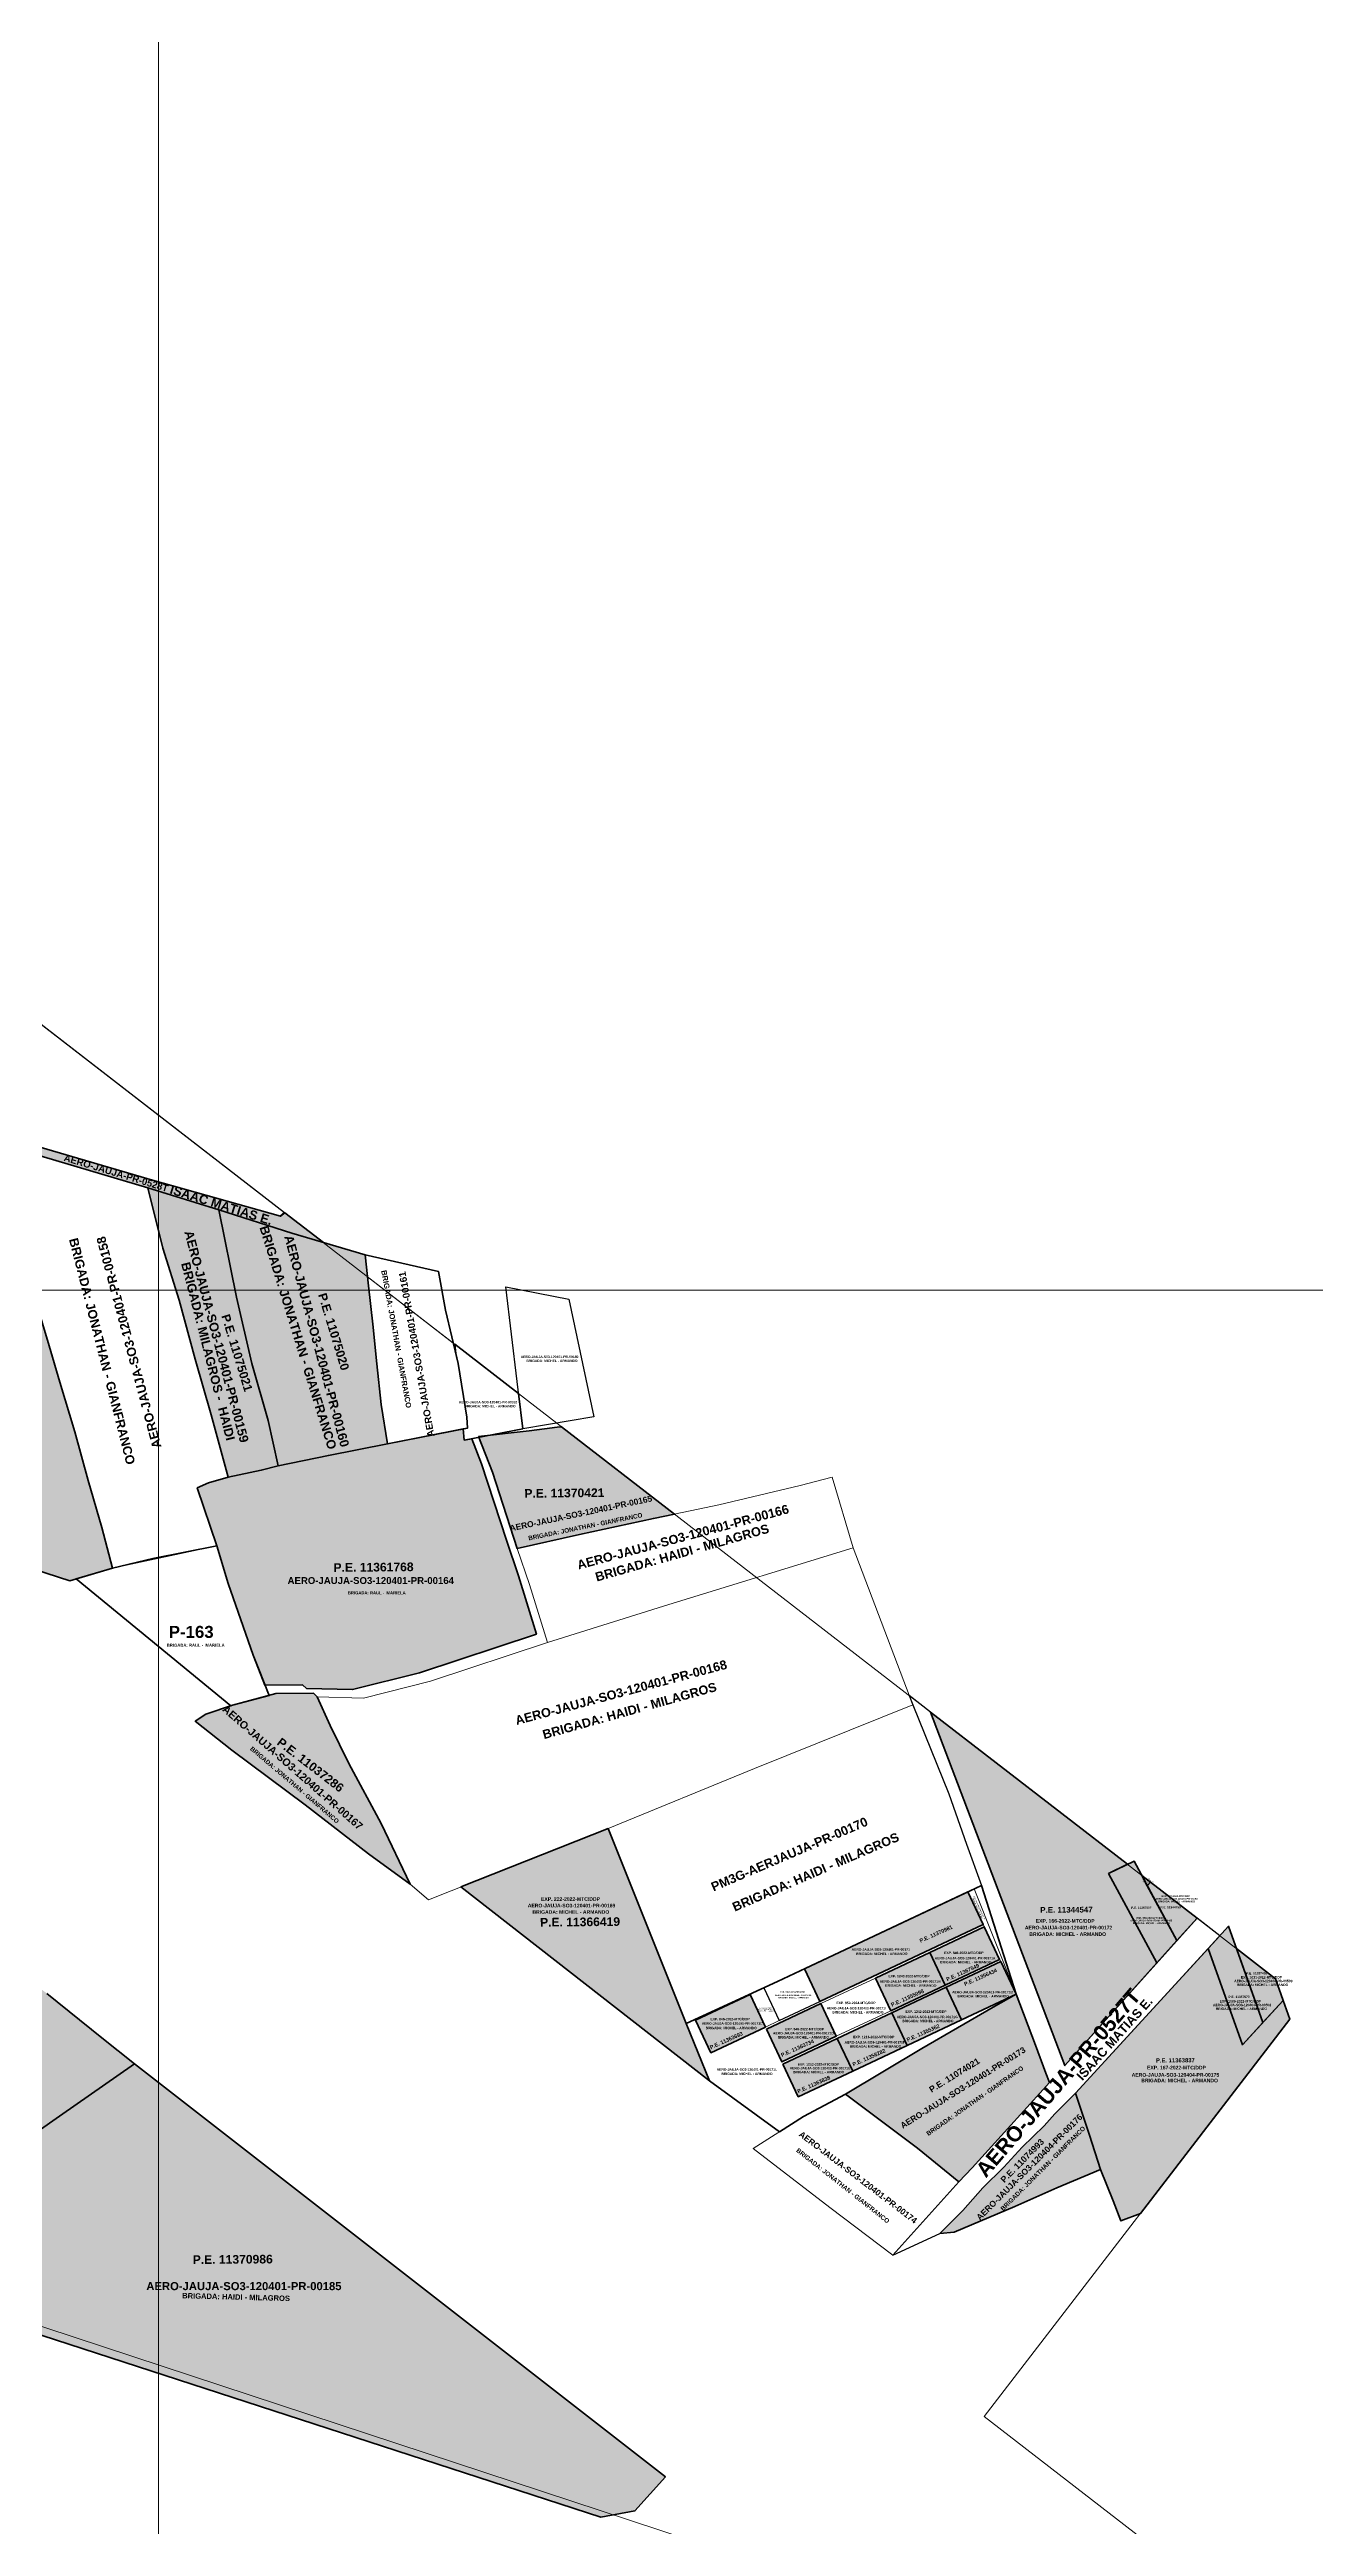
# Model space of a CAD drawing. Header units: metres. Extents: x 0 to 452779, y 0 to 8699072.
# Drawn here: x 449364 to 449785, y 8696389 to 8697212 of the extents above; entities that cross this region are included whole.
import ezdxf
from ezdxf.enums import TextEntityAlignment as Align

# ---------------------------------------------------------------- set-up
doc = ezdxf.new("R2010")
doc.units = ezdxf.units.M
doc.header["$MEASUREMENT"] = 0
for name, color, linetype, lineweight in [('CBC-INTEREST-JAUJA', 150, 'Continuous', 30), ('GRILLA', 8, 'Continuous', 0), ('MANZANAS', 2, 'Continuous', 5), ('PREDIOS INSCRITOS A FAVOR DEL MTC', 30, 'Continuous', 70)]:
    doc.layers.add(name, color=color, linetype=linetype, lineweight=lineweight)
for name, color, linetype in [('CODIGO', 7, 'Continuous'), ('COORD', 7, 'Continuous'), ('EXPEDIENTE', 150, 'Continuous'), ('PARA INGRESAR A SUNARP', 210, 'Continuous'), ('PARTIDA ELECTRONICA', 30, 'Continuous'), ('PERIMETRICO PMD', 5, 'Continuous'), ('PREDIO ADQUIRIDO ( CON RM)', 3, 'Continuous'), ('PREDIOS ADQUIRIDOS', 7, 'Continuous')]:
    doc.layers.add(name, color=color, linetype=linetype)
doc.layers.add('PREDIO DEFINIDO ( EN PROCESO)', color=7, linetype='Continuous', true_color=0xe0e000)
doc.styles.add('SANSSERIFBOLD', font='sasb____.pfb')
doc.styles.get("Standard").update_dxf_attribs({"font": 'arial.ttf'})
doc.dimstyles.get("Standard").update_dxf_attribs({"dimtxt": 0.18, "dimasz": 0.18, "dimexe": 0.18, "dimexo": 0.0625, "dimgap": 0.09, "dimtad": 0, "dimtih": 1, "dimtoh": 1, "dimdec": 4, "dimzin": 0, "dimdsep": 46, "dimtxsty": 'Standard', "dimcen": 0.09, "dimadec": 0, "dimazin": 0, "dimtfac": 1, "dimtdec": 4, "dimtofl": 0, "dimtmove": 0, "dimatfit": 3, "dimfxl": 1, "dimtolj": 1, "dimtzin": 0, "dimarcsym": 0})

# ---------------------------------------------------------------- blocks, each defined once
blk = doc.blocks.new('*D10')
at = {"layer": 'COORD', "color": 0, "lineweight": -2, "transparency": 16777216}
blk.add_line((449400, 8699071.75), (449400, 8698969.94), dxfattribs=at)
at = {"layer": 'Defpoints', "color": 0, "transparency": 16777216}
for p in [(449400, 8699071.81), (449400, 8699066.81), (0, 0)]:
    blk.add_point(p, dxfattribs=at)
at = {"layer": 'COORD', "color": 0, "transparency": 16777216, "insert": (449388.53, 8699018), "char_height": 21, "attachment_point": 5, "rotation": 90}
blk.add_mtext('\\A1;449400', dxfattribs=at)
blk = doc.blocks.new('*D12')
at = {"layer": 'COORD', "color": 0, "lineweight": -2, "transparency": 16777216}
blk.add_line((450100, 8699071.75), (450100, 8698969.94), dxfattribs=at)
at = {"layer": 'Defpoints', "color": 0, "transparency": 16777216}
for p in [(450100, 8699071.81), (450100, 8699066.81), (0, 0)]:
    blk.add_point(p, dxfattribs=at)
at = {"layer": 'COORD', "color": 0, "transparency": 16777216, "insert": (450088.53, 8699018), "char_height": 21, "attachment_point": 5, "rotation": 90}
blk.add_mtext('\\A1;450100', dxfattribs=at)
blk = doc.blocks.new('*D16')
at = {"layer": 'COORD', "color": 0, "lineweight": -2, "transparency": 16777216}
blk.add_line((450402.14, 8696800), (450284.84, 8696800), dxfattribs=at)
at = {"layer": 'Defpoints', "color": 0, "transparency": 16777216}
for p in [(450397.2, 8696800), (450402.2, 8696800), (0, 0)]:
    blk.add_point(p, dxfattribs=at)
at = {"layer": 'COORD', "color": 0, "transparency": 16777216, "insert": (450340.64, 8696811.47), "char_height": 21, "attachment_point": 5}
blk.add_mtext('\\A1;8696800', dxfattribs=at)
blk = doc.blocks.new('*D18')
at = {"layer": 'COORD', "color": 0, "lineweight": -2, "transparency": 16777216}
blk.add_line((450402.14, 8697500), (450284.84, 8697500), dxfattribs=at)
at = {"layer": 'Defpoints', "color": 0, "transparency": 16777216}
for p in [(450397.2, 8697500), (450402.2, 8697500), (0, 0)]:
    blk.add_point(p, dxfattribs=at)
at = {"layer": 'COORD', "color": 0, "transparency": 16777216, "insert": (450340.64, 8697511.47), "char_height": 21, "attachment_point": 5}
blk.add_mtext('\\A1;8697500', dxfattribs=at)
blk = doc.blocks.new('*D20')
at = {"layer": 'COORD', "color": 0, "lineweight": -2, "transparency": 16777216}
blk.add_line((450402.14, 8698200), (450284.84, 8698200), dxfattribs=at)
at = {"layer": 'Defpoints', "color": 0, "transparency": 16777216}
for p in [(450397.2, 8698200), (450402.2, 8698200), (0, 0)]:
    blk.add_point(p, dxfattribs=at)
at = {"layer": 'COORD', "color": 0, "transparency": 16777216, "insert": (450340.64, 8698211.47), "char_height": 21, "attachment_point": 5}
blk.add_mtext('\\A1;8698200', dxfattribs=at)
blk = doc.blocks.new('*D22')
at = {"layer": 'COORD', "color": 0, "lineweight": -2, "transparency": 16777216}
blk.add_line((450402.14, 8698900), (450284.84, 8698900), dxfattribs=at)
at = {"layer": 'Defpoints', "color": 0, "transparency": 16777216}
for p in [(450397.2, 8698900), (450402.2, 8698900), (0, 0)]:
    blk.add_point(p, dxfattribs=at)
at = {"layer": 'COORD', "color": 0, "transparency": 16777216, "insert": (450340.64, 8698911.47), "char_height": 21, "attachment_point": 5}
blk.add_mtext('\\A1;8698900', dxfattribs=at)

msp = doc.modelspace()

# ---------------------------------------------------------------- hatches: boundary and pattern name
at = {"layer": 'PREDIOS INSCRITOS A FAVOR DEL MTC', "transparency": 33554559}
h = msp.add_hatch(color=256, dxfattribs=at)
h.dxf.hatch_style = 1
h.paths.add_polyline_path([(449452.77, 8696664.86), (449456.99, 8696655.32), (449463.26, 8696642.74), (449473.98, 8696622.76), (449483.63, 8696602.63), (449469.76, 8696612.77), (449448.77, 8696628.97), (449424.34, 8696647.21), (449412.19, 8696656.76), (449415.68, 8696659.14), (449424.63, 8696662.12), (449439.01, 8696665.98), (449451.53, 8696666.07)])
h.paths.add_polyline_path([(449237.76, 8696799.19), (449230.66, 8696796.66), (449211.87, 8696810.67), (449204.79, 8696816.04), (449199.26, 8696820.45), (449201.15, 8696849.18), (449202.47, 8696881.84), (449202.55, 8696889.99), (449216.44, 8696885.97), (449245.18, 8696877.79), (449245.54, 8696849.25), (449246.06, 8696818.45), (449246, 8696801.71)])
h.paths.add_polyline_path([(449342.01, 8696850.24), (449344.62, 8696842.23), (449348.91, 8696828.3), (449355.18, 8696810.73), (449359.2, 8696796.38), (449363.7, 8696781.55), (449367.24, 8696769.38), (449372.15, 8696752.91), (449376.65, 8696736.78), (449381.15, 8696721.13), (449384.7, 8696707.59), (449370.53, 8696703.43), (449338.27, 8696713.86), (449334.08, 8696732.83), (449328.47, 8696752.82), (449324.75, 8696764.73), (449323.32, 8696771.55), (449318.41, 8696788.14), (449313.75, 8696803.62), (449308.92, 8696817.74), (449305.2, 8696834.09), (449299.3, 8696854.79), (449296.69, 8696863.6)])
h.paths.add_polyline_path([(449396.43, 8696833.97), (449419.99, 8696826.67), (449425.88, 8696797.69), (449430.97, 8696775.62), (449436.47, 8696756.72), (449439.73, 8696741.6), (449434.13, 8696740.17), (449423.15, 8696737.9), (449417.45, 8696758.55), (449412.15, 8696777.05), (449406.85, 8696796.68), (449401.45, 8696813.97)])
h.paths.add_polyline_path([(449430.97, 8696775.62), (449425.88, 8696797.69), (449419.99, 8696826.67), (449444.25, 8696818.89), (449468.66, 8696811.76), (449469.76, 8696801.49), (449471.22, 8696788.67), (449472.57, 8696775.58), (449474.03, 8696762), (449476.11, 8696748.97), (449456.44, 8696745.08), (449439.73, 8696741.6), (449436.47, 8696756.72)])
h = msp.add_hatch(color=256, dxfattribs=at)
h.dxf.hatch_style = 1
h.paths.add_polyline_path([(449296.07, 8696866.35), (449293.15, 8696864.61), (449296.69, 8696863.59), (449296.69, 8696863.6), (449342.01, 8696850.24), (449361.8, 8696844.35), (449396.43, 8696833.97), (449419.99, 8696826.67), (449444.25, 8696818.89), (449454.77, 8696815.82), (449441.95, 8696825.73), (449440.52, 8696824.56), (449397.97, 8696836.49), (449315.6, 8696860.71)])
h = msp.add_hatch(color=256, dxfattribs=at)
h.dxf.hatch_style = 1
h.paths.add_polyline_path([(449412.86, 8696734.32), (449416.63, 8696735.96), (449423.15, 8696737.9), (449434.13, 8696740.17), (449439.73, 8696741.6), (449456.44, 8696745.08), (449476.11, 8696748.97), (449501.24, 8696753.9), (449501.61, 8696750.17), (449504.08, 8696750.65), (449507.34, 8696742.32), (449515.59, 8696716.98), (449519.64, 8696705.05), (449525.59, 8696685.72), (449486.78, 8696672.86), (449464.5, 8696667.28), (449449.13, 8696667.67), (449447.89, 8696668.88), (449435.37, 8696668.79), (449431.46, 8696678.76), (449423.1, 8696702.56), (449419.38, 8696715.1)])
h = msp.add_hatch(color=256, dxfattribs=at)
h.dxf.hatch_style = 1
h.paths.add_polyline_path([(449533.93, 8696754.64), (449532.53, 8696754.47), (449528.33, 8696753.95), (449523.2, 8696753.22), (449506.35, 8696751.37), (449510.98, 8696739.51), (449519.23, 8696714.17), (449539.86, 8696718.82), (449564.45, 8696724.16), (449571.46, 8696725.63)])
h = msp.add_hatch(color=256, dxfattribs=at)
h.dxf.hatch_style = 1
h.paths.add_polyline_path([(449656.61, 8696659.82), (449722.03, 8696609.26), (449715.76, 8696606.17), (449731.82, 8696576.5), (449701.24, 8696542.39)])
h.paths.add_polyline_path([(449715.76, 8696606.17), (449724.21, 8696610.33), (449738.49, 8696583.95), (449731.82, 8696576.5)])
h.paths.add_polyline_path([(449726.78, 8696605.59), (449729.69, 8696603.34), (449728.63, 8696602.16)], flags=16)
h.paths.add_polyline_path([(449729.69, 8696603.34), (449728.63, 8696602.16), (449738.49, 8696583.95), (449745.16, 8696591.39)])
h.paths.add_polyline_path([(449748.86, 8696581.28), (449755.62, 8696588.65), (449767.01, 8696556.68), (449760.24, 8696549.31)])
h.paths.add_polyline_path([(449771.2, 8696571.26), (449758.25, 8696581.26), (449767.01, 8696556.68), (449773.77, 8696564.05)])
h.paths.add_polyline_path([(449625.59, 8696551.38), (449643.69, 8696559.89), (449648.8, 8696549.03), (449630.7, 8696540.52)])
h.paths.add_polyline_path([(449643.69, 8696559.89), (449661.79, 8696568.4), (449666.9, 8696557.55), (449648.8, 8696549.03)])
h.paths.add_polyline_path([(449638.24, 8696571.48), (449656.34, 8696579.99), (449661.45, 8696569.13), (449643.35, 8696560.62)])
h.paths.add_polyline_path([(449661.79, 8696568.4), (449679.89, 8696576.92), (449684.99, 8696566.06), (449666.9, 8696557.55)], flags=17)
h = msp.add_hatch(color=256, dxfattribs=at)
h.dxf.hatch_style = 1
h.paths.add_polyline_path([(449222.53, 8696497.76), (449205.24, 8696504.63), (449194.72, 8696510.14), (449190.3, 8696512.66), (449197.96, 8696519.76), (449209.57, 8696528.24), (449222.75, 8696538.02), (449234.27, 8696548.08), (449243.68, 8696553.34), (449254.73, 8696559.63), (449271.06, 8696568.71), (449284.74, 8696575.02), (449296.55, 8696581.83), (449312.88, 8696591.7), (449322.78, 8696597.12), (449338.59, 8696585.15), (449349.59, 8696576.37), (449362.92, 8696566.34), (449381.14, 8696551.65), (449391.99, 8696542.95), (449367.03, 8696525.53), (449344.74, 8696510.01), (449328.54, 8696499.26), (449309.05, 8696485.83), (449290.66, 8696473.24), (449279.15, 8696476.6), (449266.35, 8696481.19), (449254.15, 8696486.23), (449240.97, 8696491.42)])
h.paths.add_polyline_path([(449322.78, 8696597.12), (449312.88, 8696591.7), (449296.55, 8696581.83), (449284.74, 8696575.02), (449271.06, 8696568.71), (449254.25, 8696598.5), (449241.46, 8696620.51), (449228.38, 8696640.94), (449239.59, 8696643.5), (449258.1, 8696648.33), (449274.57, 8696635.44), (449294.57, 8696620.13), (449315.34, 8696603.73)])
h = msp.add_hatch(color=256, dxfattribs=at)
h.dxf.hatch_style = 1
h.paths.add_polyline_path([(449500.49, 8696601.72), (449549.48, 8696621.11), (449575.4, 8696556.32), (449583.13, 8696537.31)])
h = msp.add_hatch(color=256, dxfattribs=at)
h.dxf.hatch_style = 1
h.paths.add_polyline_path([(449614.7, 8696574.55), (449668.99, 8696600.08), (449674.1, 8696589.22), (449619.8, 8696563.69)])
h = msp.add_hatch(color=256, dxfattribs=at)
h.dxf.hatch_style = 1
h.paths.add_polyline_path([(449656.34, 8696579.99), (449674.44, 8696588.5), (449679.55, 8696577.64), (449661.45, 8696569.13)])
h = msp.add_hatch(color=256, dxfattribs=at)
h.dxf.hatch_style = 1
h.paths.add_polyline_path([(449748.86, 8696581.28), (449760.24, 8696549.31), (449773.77, 8696564.05), (449775.99, 8696557.79), (449726.32, 8696493.27), (449719.82, 8696490.78), (449717.28, 8696497.44), (449713.11, 8696507.81), (449709.42, 8696519.31), (449704.76, 8696533.21)])
h = msp.add_hatch(color=256, dxfattribs=at)
h.dxf.hatch_style = 1
h.paths.add_polyline_path([(449578.5, 8696557.53), (449596.6, 8696566.04), (449601.71, 8696555.18), (449583.61, 8696546.67)])
h = msp.add_hatch(color=256, dxfattribs=at)
h.dxf.hatch_style = 1
h.paths.add_polyline_path([(449652.29, 8696515), (449628.27, 8696532.89), (449628.32, 8696532.92), (449653.71, 8696548.02), (449677.34, 8696561.74), (449684.99, 8696566.06), (449691.47, 8696549.13), (449694.94, 8696539.92), (449696.15, 8696536.78), (449670.46, 8696508.46), (449665.96, 8696503.75)])
h = msp.add_hatch(color=256, dxfattribs=at)
h.dxf.hatch_style = 1
h.paths.add_polyline_path([(449602.05, 8696554.45), (449620.14, 8696562.97), (449625.25, 8696552.11), (449607.15, 8696543.6)])
h = msp.add_hatch(color=256, dxfattribs=at)
h.dxf.hatch_style = 1
h.paths.add_polyline_path([(449607.49, 8696542.87), (449625.59, 8696551.38), (449630.7, 8696540.52), (449612.6, 8696532.01)])
h = msp.add_hatch(color=256, dxfattribs=at)
h.dxf.hatch_style = 1
h.paths.add_polyline_path([(449391.99, 8696542.95), (449568.48, 8696405.71), (449558.35, 8696394.44), (449546.98, 8696392.32), (449293.03, 8696474.87), (449309.05, 8696485.83), (449328.54, 8696499.26), (449344.74, 8696510.01), (449367.03, 8696525.53)])
h = msp.add_hatch(color=256, dxfattribs=at)
h.dxf.hatch_style = 1
h.paths.add_polyline_path([(449659.67, 8696486.63), (449667.35, 8696494.29), (449673.98, 8696501.81), (449680.92, 8696508.67), (449686.98, 8696515.23), (449694.33, 8696522.4), (449697.88, 8696526.37), (449704.76, 8696533.21), (449709.42, 8696519.31), (449713.11, 8696507.81), (449698.58, 8696501.82), (449684.55, 8696495.62), (449664.39, 8696487.04)])

# ---------------------------------------------------------------- linework, layer by layer
at = {"layer": 'CBC-INTEREST-JAUJA', "color": 150}
msp.add_lwpolyline([(449649.53, 8696665.29), (449650.68, 8696662.26), (449662.69, 8696632.65), (449668.52, 8696615.95), (449673.5, 8696602.21), (449684.99, 8696566.06), (449684.99, 8696566.06), (449691.47, 8696549.13), (449694.94, 8696539.92), (449696.15, 8696536.78), (449670.46, 8696508.46), (449665.96, 8696503.75), (449644.1, 8696479.39), (449659.67, 8696486.63), (449667.35, 8696494.29), (449673.98, 8696501.81), (449680.92, 8696508.67), (449686.98, 8696515.23), (449694.33, 8696522.4), (449697.88, 8696526.37), (449704.76, 8696533.21), (449704.76, 8696533.21), (449752.75, 8696585.52), (449745.16, 8696591.39), (449701.24, 8696542.39), (449656.61, 8696659.82)], close=True, dxfattribs=at)
at = {"layer": 'GRILLA'}
for p, q in [((449400, 8695777.51), (449400, 8699071.81)), ((446402.31, 8696800), (450402.2, 8696800))]:
    msp.add_line(p, q, dxfattribs=at)
at = {"layer": 'MANZANAS', "color": 1}
msp.add_lwpolyline([(449339.8, 8696904.67), (449328.6, 8696898.23), (449290.6, 8696877.23), (449258.6, 8696886.23), (449247.49, 8696889.51), (449243.46, 8696881.25), (449277.19, 8696871.82), (449315.55, 8696860.74), (449397.91, 8696836.52), (449440.47, 8696824.59), (449441.9, 8696825.76)], close=True, dxfattribs=at)
at = {"layer": 'PARA INGRESAR A SUNARP', "lineweight": 35}
for points in [[(449471.22, 8696788.67), (449469.76, 8696801.49), (449468.66, 8696811.76), (449493.06, 8696806.19), (449495.42, 8696793.31), (449499.55, 8696775.6), (449502.45, 8696757.81), (449502.71, 8696754.18), (449476.11, 8696748.97), (449474.03, 8696762), (449472.57, 8696775.58)], [(449498.45, 8696782.06), (449519.65, 8696765.67), (449521.04, 8696753.95), (449501.61, 8696750.17), (449501.24, 8696753.9), (449502.71, 8696754.18), (449502.45, 8696757.81), (449499.55, 8696775.6), (449498.76, 8696778.99)], [(449423.1, 8696702.56), (449419.38, 8696715.1), (449398.12, 8696710.8), (449384.7, 8696707.59), (449372.62, 8696704.05), (449424.01, 8696661.92), (449424.63, 8696662.12), (449436.71, 8696665.36), (449433.41, 8696673.78), (449431.46, 8696678.76)], [(449614.4, 8696525.5), (449606.4, 8696520.43), (449583.13, 8696537.31), (449575.4, 8696556.32), (449575.4, 8696556.32), (449605.75, 8696570.35), (449673.5, 8696602.21), (449684.99, 8696566.06), (449677.34, 8696561.74), (449653.71, 8696548.02), (449628.32, 8696532.92), (449628.27, 8696532.89)]]:
    msp.add_lwpolyline(points, close=True, dxfattribs=at)
at = {"layer": 'PERIMETRICO PMD', "color": 5, "linetype": 'Continuous', "lineweight": 20, "ltscale": 20}
msp.add_lwpolyline([(446623.18, 8698528.1), (446620.36, 8698536.51), (446610.4, 8698557.69), (446651.66, 8698611.07), (446576.59, 8698669.1), (446689.93, 8698815.74), (446740.57, 8698776.6), (446806.82, 8698862.32), (449771.2, 8696571.26), (449775.99, 8696557.79), (449674.35, 8696425.76), (449839.54, 8696298.09), (449196.34, 8696510.01), (448340.95, 8697171.27), (448216.44, 8697007.84), (447797.34, 8697331.75), (447784.54, 8697358.86), (447883.43, 8697486.8), (447076.22, 8698110.71), (446956.09, 8698218.6), (446730.51, 8698426.22), (446623.18, 8698528.1)], dxfattribs=at)
at = {"layer": 'PREDIO ADQUIRIDO ( CON RM)', "color": 177, "lineweight": 20, "true_color": 0x293189}
for points in [[(449396.43, 8696833.97), (449401.45, 8696813.97), (449406.85, 8696796.68), (449412.15, 8696777.05), (449417.45, 8696758.55), (449423.15, 8696737.9), (449416.63, 8696735.96), (449412.86, 8696734.32), (449419.38, 8696715.1), (449398.12, 8696710.8), (449384.7, 8696707.59), (449381.15, 8696721.13), (449376.65, 8696736.78), (449372.15, 8696752.91), (449367.24, 8696769.38), (449363.7, 8696781.55), (449359.2, 8696796.38), (449355.18, 8696810.73), (449348.91, 8696828.3), (449344.62, 8696842.23), (449342.01, 8696850.24), (449361.8, 8696844.35)], [(449396.43, 8696833.97), (449401.45, 8696813.97), (449406.85, 8696796.68), (449412.15, 8696777.05), (449417.45, 8696758.55), (449423.15, 8696737.9), (449416.63, 8696735.96), (449412.86, 8696734.32), (449419.38, 8696715.1), (449398.12, 8696710.8), (449384.7, 8696707.59), (449381.15, 8696721.13), (449376.65, 8696736.78), (449372.15, 8696752.91), (449367.24, 8696769.38), (449363.7, 8696781.55), (449359.2, 8696796.38), (449355.18, 8696810.73), (449348.91, 8696828.3), (449344.62, 8696842.23), (449342.01, 8696850.24), (449361.8, 8696844.35)], [(449396.43, 8696833.97), (449401.45, 8696813.97), (449406.85, 8696796.68), (449412.15, 8696777.05), (449417.45, 8696758.55), (449423.15, 8696737.9), (449416.63, 8696735.96), (449412.86, 8696734.32), (449419.38, 8696715.1), (449384.7, 8696707.59), (449381.15, 8696721.13), (449376.65, 8696736.78), (449372.15, 8696752.91), (449367.24, 8696769.38), (449363.7, 8696781.55), (449359.2, 8696796.38), (449355.18, 8696810.73), (449348.91, 8696828.3), (449344.62, 8696842.23), (449342.01, 8696850.24), (449361.8, 8696844.35)], [(449430.97, 8696775.62), (449425.88, 8696797.69), (449419.99, 8696826.67), (449444.25, 8696818.89), (449468.66, 8696811.76), (449469.76, 8696801.49), (449471.22, 8696788.67), (449472.57, 8696775.58), (449474.03, 8696762), (449476.11, 8696748.97), (449456.44, 8696745.08), (449439.73, 8696741.6), (449436.47, 8696756.72)], [(449430.97, 8696775.62), (449425.88, 8696797.69), (449419.99, 8696826.67), (449444.25, 8696818.89), (449468.66, 8696811.76), (449469.76, 8696801.49), (449471.22, 8696788.67), (449472.57, 8696775.58), (449474.03, 8696762), (449476.11, 8696748.97), (449456.44, 8696745.08), (449439.73, 8696741.6), (449436.47, 8696756.72)], [(449471.22, 8696788.67), (449469.76, 8696801.49), (449468.66, 8696811.76), (449493.06, 8696806.19), (449495.42, 8696793.31), (449499.55, 8696775.6), (449502.45, 8696757.81), (449502.71, 8696754.18), (449476.11, 8696748.97), (449474.03, 8696762), (449472.57, 8696775.58)], [(449499.55, 8696775.6), (449497.95, 8696782.44), (449469.44, 8696804.48), (449469.76, 8696801.49), (449471.22, 8696788.67), (449472.57, 8696775.58), (449474.03, 8696762), (449476.11, 8696748.97), (449502.71, 8696754.18), (449502.45, 8696757.81)], [(449529.23, 8696682.91), (449523.28, 8696702.24), (449519.23, 8696714.17), (449539.86, 8696718.82), (449564.45, 8696724.16), (449586.24, 8696728.73), (449613.3, 8696735.12), (449623.89, 8696737.85), (449630.83, 8696714.36), (449569.56, 8696695.6)], [(449529.23, 8696682.91), (449523.28, 8696702.24), (449519.23, 8696714.17), (449539.86, 8696718.82), (449564.45, 8696724.16), (449586.24, 8696728.73), (449613.3, 8696735.12), (449623.89, 8696737.85), (449630.83, 8696714.36), (449569.56, 8696695.6)], [(449463.26, 8696642.74), (449456.99, 8696655.32), (449452.77, 8696664.86), (449468.14, 8696664.47), (449490.42, 8696670.05), (449529.23, 8696682.91), (449569.56, 8696695.6), (449630.83, 8696714.36), (449650.68, 8696662.26), (449598.08, 8696641.1), (449549.48, 8696621.11), (449489.74, 8696597.46), (449483.63, 8696602.63), (449473.98, 8696622.76)], [(449549.48, 8696621.11), (449598.08, 8696641.1), (449650.68, 8696662.26), (449662.69, 8696632.65), (449668.52, 8696615.95), (449673.5, 8696602.21), (449605.75, 8696570.35), (449575.4, 8696556.32)], [(449596.6, 8696566.04), (449601.12, 8696568.17), (449606.23, 8696557.31), (449601.71, 8696555.18)], [(449652.29, 8696515), (449628.27, 8696532.89), (449628.32, 8696532.92), (449653.71, 8696548.02), (449677.34, 8696561.74), (449684.99, 8696566.06), (449691.47, 8696549.13), (449694.94, 8696539.92), (449696.15, 8696536.78), (449670.46, 8696508.46), (449665.96, 8696503.75)], [(449652.29, 8696515), (449628.27, 8696532.89), (449628.32, 8696532.92), (449653.71, 8696548.02), (449677.34, 8696561.74), (449684.99, 8696566.06), (449691.47, 8696549.13), (449694.94, 8696539.92), (449696.15, 8696536.78), (449670.46, 8696508.46), (449665.96, 8696503.75)], [(449597.65, 8696514.88), (449614.4, 8696525.5), (449628.27, 8696532.89), (449652.29, 8696515), (449665.96, 8696503.75), (449644.1, 8696479.39), (449623.15, 8696495.2)], [(449597.65, 8696514.88), (449614.4, 8696525.5), (449628.27, 8696532.89), (449652.29, 8696515), (449665.96, 8696503.75), (449644.1, 8696479.39), (449623.15, 8696495.2)]]:
    msp.add_lwpolyline(points, close=True, dxfattribs=at)
at = {"layer": 'PREDIO ADQUIRIDO ( CON RM)', "color": 177, "lineweight": 0, "true_color": 0x293189}
msp.add_lwpolyline([(449620.14, 8696562.97), (449638.24, 8696571.48), (449643.35, 8696560.62), (449625.25, 8696552.11)], close=True, dxfattribs=at)
at = {"layer": 'PREDIO DEFINIDO ( EN PROCESO)', "color": 177, "true_color": 0x293189}
for points in [[(449515.44, 8696801.1), (449536.41, 8696796.96), (449544.7, 8696757.96), (449521.04, 8696753.95)], [(449606.23, 8696557.31), (449619.8, 8696563.69), (449614.7, 8696574.55), (449601.12, 8696568.17)]]:
    msp.add_lwpolyline(points, close=True, dxfattribs=at)
at = {"layer": 'PREDIO DEFINIDO ( EN PROCESO)', "color": 177, "lineweight": 0, "true_color": 0x293189}
msp.add_lwpolyline([(449668.99, 8696600.09), (449671.05, 8696601.06), (449684.99, 8696566.06)], close=True, dxfattribs=at)
at = {"layer": 'PREDIOS ADQUIRIDOS', "color": 7}
msp.add_lwpolyline([(449278.64, 8696951.94), (449441.9, 8696825.76), (449440.47, 8696824.59), (449397.91, 8696836.52), (449315.55, 8696860.74), (449277.19, 8696871.82), (449243.46, 8696881.25), (449247.43, 8696889.39), (449256.03, 8696907.24), (449266.67, 8696928.32), (449276.23, 8696948.05)], close=True, dxfattribs=at)
at = {"layer": 'PREDIOS INSCRITOS A FAVOR DEL MTC', "lineweight": 60}
for points in [[(449296.07, 8696866.35), (449293.15, 8696864.61), (449296.69, 8696863.59), (449296.69, 8696863.6), (449342.01, 8696850.24), (449361.8, 8696844.35), (449396.43, 8696833.97), (449419.99, 8696826.67), (449444.25, 8696818.89), (449454.77, 8696815.82), (449441.95, 8696825.73), (449440.52, 8696824.56), (449397.97, 8696836.49), (449315.6, 8696860.71), (449296.07, 8696866.35)], [(449342.01, 8696850.24), (449344.62, 8696842.23), (449348.91, 8696828.3), (449355.18, 8696810.73), (449359.2, 8696796.38), (449363.7, 8696781.55), (449367.24, 8696769.38), (449372.15, 8696752.91), (449376.65, 8696736.78), (449381.15, 8696721.13), (449384.7, 8696707.59), (449370.53, 8696703.43), (449338.27, 8696713.86), (449334.08, 8696732.83), (449328.47, 8696752.82), (449324.75, 8696764.73), (449323.32, 8696771.55), (449318.41, 8696788.14), (449313.75, 8696803.62), (449308.92, 8696817.74), (449305.2, 8696834.09), (449299.3, 8696854.79), (449296.69, 8696863.6)], [(449396.43, 8696833.97), (449419.99, 8696826.67), (449425.88, 8696797.69), (449430.97, 8696775.62), (449436.47, 8696756.72), (449439.73, 8696741.6), (449434.13, 8696740.17), (449423.15, 8696737.9), (449417.45, 8696758.55), (449412.15, 8696777.05), (449406.85, 8696796.68), (449401.45, 8696813.97)], [(449430.97, 8696775.62), (449425.88, 8696797.69), (449419.99, 8696826.67), (449444.25, 8696818.89), (449468.66, 8696811.76), (449469.76, 8696801.49), (449471.22, 8696788.67), (449472.57, 8696775.58), (449474.03, 8696762), (449476.11, 8696748.97), (449456.44, 8696745.08), (449439.73, 8696741.6), (449436.47, 8696756.72)], [(449412.86, 8696734.32), (449416.63, 8696735.96), (449423.15, 8696737.9), (449434.13, 8696740.17), (449439.73, 8696741.6), (449456.44, 8696745.08), (449476.11, 8696748.97), (449501.24, 8696753.9), (449501.61, 8696750.17), (449504.08, 8696750.65), (449507.34, 8696742.32), (449515.59, 8696716.98), (449519.64, 8696705.05), (449525.59, 8696685.72), (449486.78, 8696672.86), (449464.5, 8696667.28), (449449.13, 8696667.67), (449447.89, 8696668.88), (449435.37, 8696668.79), (449431.46, 8696678.76), (449423.1, 8696702.56), (449419.38, 8696715.1)], [(449533.93, 8696754.64), (449532.53, 8696754.47), (449528.33, 8696753.95), (449523.2, 8696753.22), (449506.35, 8696751.37), (449510.98, 8696739.51), (449519.23, 8696714.17), (449539.86, 8696718.82), (449564.45, 8696724.16), (449571.46, 8696725.63)], [(449452.77, 8696664.86), (449456.99, 8696655.32), (449463.26, 8696642.74), (449473.98, 8696622.76), (449483.63, 8696602.63), (449469.76, 8696612.77), (449448.77, 8696628.97), (449424.34, 8696647.21), (449412.19, 8696656.76), (449415.68, 8696659.14), (449424.63, 8696662.12), (449439.01, 8696665.98), (449451.53, 8696666.07)], [(449656.61, 8696659.82), (449722.03, 8696609.26), (449715.76, 8696606.17), (449731.82, 8696576.5), (449701.24, 8696542.39)], [(449500.49, 8696601.72), (449549.48, 8696621.11), (449575.4, 8696556.32), (449583.13, 8696537.31)], [(449715.76, 8696606.17), (449724.21, 8696610.33), (449738.49, 8696583.95), (449731.82, 8696576.5)], [(449726.78, 8696605.59), (449729.69, 8696603.34), (449728.63, 8696602.16)], [(449614.7, 8696574.55), (449668.99, 8696600.08), (449674.1, 8696589.22), (449619.8, 8696563.69)], [(449729.69, 8696603.34), (449728.63, 8696602.16), (449738.49, 8696583.95), (449745.16, 8696591.39)], [(449656.34, 8696579.99), (449674.44, 8696588.5), (449679.55, 8696577.64), (449661.45, 8696569.13)], [(449748.86, 8696581.28), (449755.62, 8696588.65), (449767.01, 8696556.68), (449760.24, 8696549.31)], [(449638.24, 8696571.48), (449656.34, 8696579.99), (449661.45, 8696569.13), (449643.35, 8696560.62)], [(449748.86, 8696581.28), (449760.24, 8696549.31), (449773.77, 8696564.05), (449775.99, 8696557.79), (449726.32, 8696493.27), (449719.82, 8696490.78), (449717.28, 8696497.44), (449713.11, 8696507.81), (449709.42, 8696519.31), (449704.76, 8696533.21)], [(449771.2, 8696571.26), (449758.25, 8696581.26), (449767.01, 8696556.68), (449773.77, 8696564.05)], [(449661.79, 8696568.4), (449679.89, 8696576.92), (449684.99, 8696566.06), (449666.9, 8696557.55)], [(449578.5, 8696557.53), (449596.6, 8696566.04), (449601.71, 8696555.18), (449583.61, 8696546.67)], [(449652.29, 8696515), (449628.27, 8696532.89), (449628.32, 8696532.92), (449653.71, 8696548.02), (449677.34, 8696561.74), (449684.99, 8696566.06), (449691.47, 8696549.13), (449694.94, 8696539.92), (449696.15, 8696536.78), (449670.46, 8696508.46), (449665.96, 8696503.75)], [(449643.69, 8696559.89), (449661.79, 8696568.4), (449666.9, 8696557.55), (449648.8, 8696549.03)], [(449602.05, 8696554.45), (449620.14, 8696562.97), (449625.25, 8696552.11), (449607.15, 8696543.6)], [(449625.59, 8696551.38), (449643.69, 8696559.89), (449648.8, 8696549.03), (449630.7, 8696540.52)], [(449607.49, 8696542.87), (449625.59, 8696551.38), (449630.7, 8696540.52), (449612.6, 8696532.01)], [(449391.99, 8696542.95), (449568.48, 8696405.71), (449558.35, 8696394.44), (449546.98, 8696392.32), (449293.03, 8696474.87), (449309.05, 8696485.83), (449328.54, 8696499.26), (449344.74, 8696510.01), (449367.03, 8696525.53)], [(449659.67, 8696486.63), (449667.35, 8696494.29), (449673.98, 8696501.81), (449680.92, 8696508.67), (449686.98, 8696515.23), (449694.33, 8696522.4), (449697.88, 8696526.37), (449704.76, 8696533.21), (449709.42, 8696519.31), (449713.11, 8696507.81), (449698.58, 8696501.82), (449684.55, 8696495.62), (449664.39, 8696487.04)]]:
    msp.add_lwpolyline(points, close=True, dxfattribs=at)
msp.add_lwpolyline([(449362.92, 8696566.34), (449381.14, 8696551.65), (449391.99, 8696542.95), (449367.03, 8696525.53), (449344.74, 8696510.01)], dxfattribs=at)

# ---------------------------------------------------------------- texts
at = {"layer": 'CBC-INTEREST-JAUJA', "style": 'SANSSERIFBOLD'}
for s, height, rotation, p in [('AERO-JAUJA-PR-0528T', 2.2621, 343.17294, (449368.34, 8696843.05)), ('ISAAC MATIAS E. ', 3, 342.54304, (449403.52, 8696832.19)), ('AERO-JAUJA-PR-0527T', 5, 49.37263, (449674.98, 8696504.84)), ('ISAAC MATIAS E. ', 3, 48.12537, (449707.03, 8696537.2))]:
    msp.add_text(s, height=height, rotation=rotation, dxfattribs=at).set_placement(p)
at = {"layer": 'CODIGO', "color": 1, "lineweight": 20, "style": 'SANSSERIFBOLD'}
for s, height, rotation, p in [('AERO-JAUJA-SO3-120401-PR-00159', 3, 284.84475, (449417.85, 8696784.2)), ('AERO-JAUJA-SO3-120401-PR-00158', 3, 105, (449391.59, 8696783.04)), ('AERO-JAUJA-SO3-120401-PR-00160', 3, 285, (449451.15, 8696782.7)), ('AERO-JAUJA-SO3-120401-PR-00161', 2.3, 100, (449486.88, 8696778.91)), ('AERO-JAUJA-SO3-120401-PR-00161', 2.3, 100, (449486.88, 8696778.91)), ('AERO-JAUJA-SO3-120401-PR-00165', 1.994, 11.97782, (449540.57, 8696724.86)), ('AERO-JAUJA-SO3-120401-PR-00166', 3, 15, (449574.68, 8696716.57)), ('AERO-JAUJA-SO3-120401-PR-00168', 3, 15, (449554.11, 8696664.92)), ('AERO-JAUJA-SO3-120401-PR-00167', 2.5, 318.77512, (449443.76, 8696640.43)), ('PM3G-AERJAUJA-PR-00170', 3, 23.18067, (449610.25, 8696611.25)), ('AERO-JAUJA-SO3-120401-PR-00173', 2, 32.03835, (449667.89, 8696534.21)), ('AERO-JAUJA-SO3-120404-PR-00176', 2, 45, (449690.15, 8696507.95)), ('AERO-JAUJA-SO3-120401-PR-00174', 2, 322.6541, (449631.88, 8696504.47))]:
    msp.add_text(s, height=height, rotation=rotation, dxfattribs=at).set_placement(p, align=Align.CENTER)
at = {"layer": 'CODIGO', "color": 6, "linetype": 'Continuous', "lineweight": 20, "style": 'SANSSERIFBOLD'}
for s, height, rotation, p in [('BRIGADA: JONATHAN - GIANFRANCO', 3, 287.16754, (449444.96, 8696783.82)), ('BRIGADA: JONATHAN - GIANFRANCO', 3, 284.3144, (449379.8, 8696779.32)), ('BRIGADA: MILAGROS -  HAIDI', 3, 284.3144, (449415.01, 8696779.32)), ('BRIGADA: JONATHAN - GIANFRANCO', 1.8, 280.32847, (449478.16, 8696783.59)), ('BRIGADA: JONATHAN - GIANFRANCO', 1.4955, 11.59692, (449541.99, 8696720.72)), ('BRIGADA: HAIDI - MILAGROS', 3, 15.83911, (449574.43, 8696711.34)), ('BRIGADA: HAIDI - MILAGROS', 3, 15.58308, (449556.94, 8696658.86)), ('BRIGADA: JONATHAN - GIANFRANCO', 1.4718, 319.53674, (449444.74, 8696635.06)), ('BRIGADA: HAIDI - MILAGROS', 3, 23.31686, (449618.99, 8696605.36)), ('BRIGADA: JONATHAN - GIANFRANCO', 1.5, 34.9321, (449671.74, 8696530.08)), ('BRIGADA: JONATHAN - GIANFRANCO', 1.5, 44.9321, (449694.44, 8696507.67)), ('BRIGADA: JONATHAN - GIANFRANCO', 1.5, 321.63458, (449626.97, 8696501.89)), ('BRIGADA: HAIDI - MILAGROS', 1.7967, 358.4947, (449425.74, 8696464.61))]:
    msp.add_text(s, height=height, rotation=rotation, dxfattribs=at).set_placement(p, align=Align.CENTER)
at = {"layer": 'CODIGO', "color": 1, "lineweight": 0, "style": 'SANSSERIFBOLD'}
for s, height, p in [('AERO-JAUJA-S03-120401-PR-00180', 0.8, (449520.4, 8696777.47)), ('AERO-JAUJA-SO3-120401-PR-00162', 0.8, (449499.82, 8696762.41)), ('AERO-JAUJA-SO3-120401-PR-00172', 0.16, (449726.97, 8696603.46)), ('AERO-JAUJA-SO3-120401-PR-00494', 0.576, (449731.33, 8696597.51)), ('AERO-JAUJA-SO3-120401-PR-00172', 1.2, (449687.92, 8696587.62)), ('AERO-JAUJA-SO3-120401-PR-00495', 0.576, (449722.96, 8696590.26)), ('AERO-JAUJA-SO3-120401-PR-00171', 0.8, (449630.35, 8696580.56)), ('AERO-JAUJA-SO3-120401-PR-00171A', 0.8, (449657.95, 8696577.69)), ('AERO-JAUJA-SO3-120401-PR-00171K', 0.48, (449604.87, 8696565.51)), ('AERO-JAUJA-SO3-120401-PR-00171H', 0.8, (449639.7, 8696569.92)), ('AERO-JAUJA-SO3-120401-PR-00171B', 0.8, (449663.75, 8696566.36)), (' AERO-JAUJA-SO3-120404-PR-00509', 0.8, (449757.19, 8696570.08)), ('AERO-JAUJA-SO3-120401-PR-00171C', 0.8, (449580.57, 8696555.97)), ('AERO-JAUJA-SO3-120401-PR-00171J', 0.24, (449598.87, 8696560.8)), ('AERO-JAUJA-SO3-120401-PR-00171I', 0.8, (449622.09, 8696561.03)), ('AERO-JAUJA-SO3-120401-PR-00171G', 0.8, (449645.37, 8696558.14)), (' AERO-JAUJA-SO3-120404-PR-00502', 0.8, (449750.14, 8696562.11)), ('AERO-JAUJA-SO3-120401-PR-00171D', 0.8, (449604.23, 8696552.73)), ('AERO-JAUJA-SO3-120401-PR-00171F', 0.8, (449628.02, 8696549.71)), ('AERO-JAUJA-SO3-120401-PR-00171L', 0.8, (449585.52, 8696540.69)), ('AERO-JAUJA-SO3-120401-PR-00171E', 0.8, (449609.79, 8696541.11)), (' AERO-JAUJA-SO3-120404-PR-00175', 1.2, (449722.98, 8696538.7))]:
    msp.add_text(s, height=height, dxfattribs=at).set_placement(p)
at = {"layer": 'CODIGO', "color": 6, "linetype": 'Continuous', "lineweight": 0, "style": 'SANSSERIFBOLD'}
for s, height, p in [('BRIGADA: MICHEL - ARMANDO', 0.8, (449530.74, 8696776.13)), ('BRIGADA: MICHEL - ARMANDO', 0.8, (449510.15, 8696761.07)), ('BRIGADA: RAUL -  MARIELA', 1, (449472.52, 8696698.95)), ('BRIGADA: RAUL -  MARIELA', 1, (449412.35, 8696681.53)), ('BRIGADA: MICHEL - ARMANDO', 0.16, (449729.03, 8696603.23)), ('BRIGADA: MICHEL - ARMANDO', 0.576, (449738.35, 8696596.62)), ('BRIGADA: MICHEL - ARMANDO', 1.2, (449537.03, 8696592.81)), ('BRIGADA: MICHEL - ARMANDO', 0.576, (449729.99, 8696589.37)), ('BRIGADA: MICHEL - ARMANDO', 0.8, (449640.39, 8696579.15)), ('BRIGADA: MICHEL - ARMANDO', 1.2, (449702.15, 8696585.44)), ('BRIGADA: MICHEL - ARMANDO', 0.8, (449668.29, 8696576.35)), ('BRIGADA: MICHEL - ARMANDO', 0.48, (449611.07, 8696564.71)), ('BRIGADA: MICHEL - ARMANDO', 0.8, (449650.03, 8696568.58)), ('BRIGADA: MICHEL - ARMANDO', 0.8, (449674.08, 8696565.02)), ('BRIGADA: MICHEL - ARMANDO', 0.8, (449766.95, 8696568.85)), ('BRIGADA: MICHEL - ARMANDO', 0.8, (449590.34, 8696554.47)), ('BRIGADA: MICHEL - ARMANDO', 0.24, (449601.97, 8696560.4)), ('BRIGADA: MICHEL - ARMANDO', 0.8, (449632.43, 8696559.69)), ('BRIGADA: MICHEL - ARMANDO', 0.8, (449655.71, 8696556.8)), ('BRIGADA: MICHEL - ARMANDO', 0.8, (449759.89, 8696560.88)), ('BRIGADA: MICHEL - ARMANDO', 0.8, (449614.3, 8696551.37)), ('BRIGADA: MICHEL - ARMANDO', 0.8, (449638.36, 8696548.37)), ('BRIGADA: MICHEL - ARMANDO', 0.8, (449595.57, 8696539.28)), ('BRIGADA: MICHEL - ARMANDO', 0.8, (449595.57, 8696539.28)), ('BRIGADA: MICHEL - ARMANDO', 0.8, (449619.39, 8696539.84)), ('BRIGADA: MICHEL - ARMANDO', 1.2, (449739.35, 8696536.83))]:
    msp.add_text(s, height=height, dxfattribs=at).set_placement(p, align=Align.CENTER)
at = {"layer": 'CODIGO', "color": 1, "linetype": 'Continuous', "lineweight": 0, "style": 'SANSSERIFBOLD'}
for s, height, p in [('AERO-JAUJA-SO3-120401-PR-00164', 2.283, (449470.53, 8696702.39)), ('P-163', 4, (449410.85, 8696684.47))]:
    msp.add_text(s, height=height, dxfattribs=at).set_placement(p, align=Align.CENTER)
at = {"layer": 'CODIGO', "color": 1, "lineweight": 0, "style": 'SANSSERIFBOLD'}
msp.add_text(' AERO-JAUJA-SO3-120401-PR-00169', height=1.2, dxfattribs=at).set_placement((449537.03, 8696594.94), align=Align.CENTER)
at = {"layer": 'CODIGO', "color": 6, "linetype": 'Continuous', "lineweight": 0, "style": 'SANSSERIFBOLD'}
msp.add_text('BRIGADA: MICHEL - ARMANDO', height=0.3456, rotation=294.73266, dxfattribs=at).set_placement((449672.02, 8696594.54), align=Align.CENTER)
at = {"layer": 'CODIGO', "color": 1, "lineweight": 0, "style": 'SANSSERIFBOLD'}
msp.add_text('AERO-JAUJA-SO3-120401-PR-00171M', height=0.3456, rotation=294.73266, dxfattribs=at).set_placement((449670.76, 8696598.73))
at = {"layer": 'CODIGO', "color": 1, "lineweight": 20, "style": 'SANSSERIFBOLD'}
msp.add_text('AERO-JAUJA-SO3-120401-PR-00185', height=2.6785, dxfattribs=at).set_placement((449428.37, 8696467.78), align=Align.CENTER)
at = {"layer": 'EXPEDIENTE', "lineweight": 0, "style": 'SANSSERIFBOLD'}
for s, height, p in [('EXP. 222-2022-MTC/DDP', 1.2, (449536.91, 8696597.12)), ('EXP. 166-2022-MTC/DDP', 0.16, (449728.76, 8696603.76)), ('EXP. 897-2022-MTC/DDP', 0.576, (449738.07, 8696598.39)), ('EXP. 166-2022-MTC/DDP', 1.2, (449701.32, 8696589.85)), ('EXP. 998-2022-MTC/DDP', 0.576, (449729.7, 8696591.14)), ('EXP. 846-2022-MTC/DDP', 0.8, (449667.66, 8696579.46)), ('EXP. 1243-2022-MTC/DDP', 0.8, (449649.41, 8696571.7)), ('EXP. 1031-2022-MTC/DDP', 0.8, (449766.55, 8696571.31)), ('EXP. 3164-2023-MTC/DDP', 0.48, (449610.7, 8696566.58)), ('EXP. 959-2024-MTC/DDP', 0.8, (449631.81, 8696562.8)), ('EXP. 1006-2022-MTC/DDP', 0.8, (449759.49, 8696563.34)), ('EXP. 848-2022-MTC/DDP', 0.8, (449589.95, 8696557.44)), ('EXP. 3163-2023-MTC/DDP', 0.24, (449601.79, 8696561.34)), ('EXP. 1242-2022-MTC/DDP', 0.8, (449655.08, 8696559.91)), ('EXP. 849-2022-MTC/DDP', 0.8, (449614.71, 8696554.1)), ('EXP. 1213-2022-MTC/DDP', 0.8, (449637.73, 8696551.48)), ('EXP. 1212-2022-MTC/DDP', 0.8, (449619.24, 8696542.39)), ('EXP. 167-2022-MTC/DDP', 1.2, (449738.32, 8696541.11))]:
    msp.add_text(s, height=height, dxfattribs=at).set_placement(p, align=Align.CENTER)
at = {"layer": 'PARTIDA ELECTRONICA', "lineweight": 0, "style": 'SANSSERIFBOLD'}
for s, height, rotation, p in [('P.E. 11075020', 2.8779, 286.94658, (449456.85, 8696785.79)), ('P.E. 11075021', 2.8779, 286.94658, (449424.71, 8696778.75)), ('P.E. 11370421', 2.8779, 0.53464, (449534.9, 8696731.17)), ('P.E. 11361768', 2.8779, 0.53464, (449471.47, 8696706.53)), ('P.E. 11037286', 2.8779, 322.37681, (449449.63, 8696641.13)), ('P.E. 11344548', 0.2995, 0.37631, (449728.28, 8696604.22)), ('P.E. 11366419', 2.8779, 0.53464, (449540.1, 8696588.68)), ('P.E. 11344547', 1.8846, 0.37631, (449701.76, 8696593.21)), ('P.E. 11357607', 0.7287, 0.37631, (449726.65, 8696594.46)), ('P.E. 11344753', 0.7287, 0.37631, (449736.36, 8696594.59)), ('P.E. 11357455', 0.7574, 0.37631, (449764.99, 8696572.66)), ('P.E. 11357570', 0.7574, 0.37631, (449759.11, 8696564.85)), ('P.E. 11074021', 2.0644, 31.59788, (449665.04, 8696538.32)), ('P.E. 11363837', 1.3954, 0.37631, (449737.95, 8696543.44)), ('P.E. 11074993', 2.0644, 45.30704, (449687.82, 8696510.08)), ('P.E. 11370986', 2.8779, 0.40504, (449424.67, 8696476.57))]:
    msp.add_text(s, height=height, rotation=rotation, dxfattribs=at).set_placement(p, align=Align.CENTER)
at = {"layer": 'PARTIDA ELECTRONICA', "lineweight": 60, "style": 'SANSSERIFBOLD'}
for s, p in [('P.E. 11370981', (449653.27, 8696583.19)), ('P.E. 11367549', (449662.15, 8696570.38)), ('P.E. 11356434', (449668.07, 8696568.79)), ('P.E. 11355098', (449643.78, 8696561.92)), ('P.E. 11355362', (449648.98, 8696550.3)), ('P.E. 11363693', (449583.56, 8696547.79)), ('P.E. 11363734', (449607.22, 8696545.23)), ('P.E. 11358282', (449630.98, 8696542.11)), ('P.E. 11363838', (449612.64, 8696533.18))]:
    msp.add_text(s, height=1.2731, rotation=23.95221, dxfattribs=at).set_placement(p)

# ---------------------------------------------------------------- dimensions: what is measured, and where the dimension line sits
at = {"layer": 'COORD'}
for feature_location, offset, dtype, picture, middle in [((449400, 8699071.81), (0, -5), 1, '*D10', (449388.53, 8699018)), ((450100, 8699071.81), (0, -5), 1, '*D12', (450088.53, 8699018)), ((450402.2, 8698900), (-5, 0), 0, '*D22', (450340.64, 8698911.47)), ((450402.2, 8698200), (-5, 0), 0, '*D20', (450340.64, 8698211.47)), ((450402.2, 8697500), (-5, 0), 0, '*D18', (450340.64, 8697511.47)), ((450402.2, 8696800), (-5, 0), 0, '*D16', (450340.64, 8696811.47))]:
    dim = msp.add_ordinate_dim(feature_location=feature_location, offset=offset, dtype=dtype, origin=(0, 0), dimstyle='Standard', override={"dimtxt": 21, "dimgap": 0.75, "dimtad": 1, "dimdec": 0}, dxfattribs=at)
    dim.commit()
    dim.dimension.update_dxf_attribs({"geometry": picture, "text_midpoint": middle})

doc.saveas('drawing.dxf')
